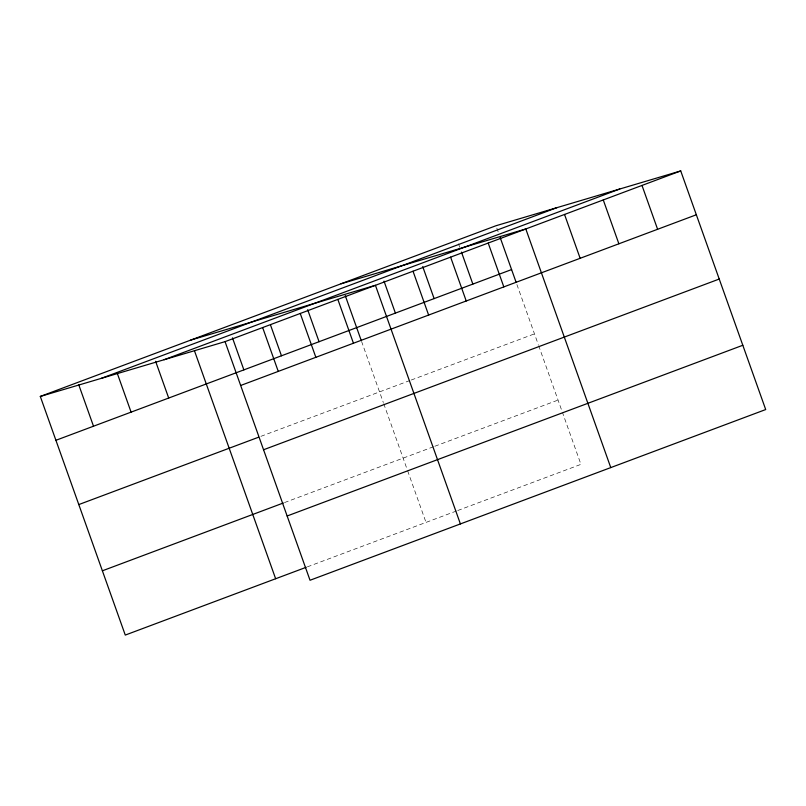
<?xml version="1.0" encoding="UTF-8"?>
<svg xmlns="http://www.w3.org/2000/svg" width="806" height="806" viewBox="0 0 806 806"><rect width="100%" height="100%" fill="white"/><g stroke="black" fill="none" stroke-linecap="round" stroke-linejoin="round"><path stroke-width="0.6" stroke-dasharray="4.03 3.02" d="M260.892 436.348L410.063 380.462M411.231 380.029L534.469 333.855M284.478 502.581L433.638 446.695M434.817 446.252L558.054 400.078M307.358 566.86L456.528 510.974M457.707 510.53L580.945 464.357L562.548 412.702M496.818 228.108L498.501 232.843M516.898 284.498L538.267 344.505M538.68 345.683L562.145 411.564M458.503 243.805L459.773 247.361M361.562 341.391L383.334 402.547M383.757 403.725L407.211 469.606M407.624 470.754L426.011 522.399"/><path stroke-width="1.21" d="M40.3 396.451L495.972 225.74L680.727 170.922L765.7 409.549L310.028 580.26L225.055 341.643L40.3 396.451L125.273 635.078L306.189 567.293M101.274 378.367L556.946 207.646M164.092 359.728L619.764 189.017M225.055 341.643L680.727 170.922M55.916 440.298L511.588 269.577M240.672 385.48L696.344 214.769M78.797 504.576L258.545 437.235M263.552 449.758L719.234 279.047M102.382 570.799L283.299 503.015M287.138 515.991L742.81 345.27M341.049 283.783L525.804 228.964L610.767 467.591M190.669 340.112L375.425 285.304L460.397 523.93M641.999 185.44L657.605 229.277M603.271 199.948L618.877 243.785M564.532 214.456L580.149 258.303M500.194 237.589L516.082 282.201M488.204 243.049L503.821 286.896M461.465 252.097L472.85 284.095M450.614 257.134L466.231 300.981M422.727 266.605L434.122 298.603M413.025 271.219L428.631 315.065M383.999 281.123L395.393 313.111M345.26 295.631L361.148 340.253M337.835 299.389L353.451 343.235M307.67 309.716L319.065 341.704M300.245 313.474L315.851 357.32M270.504 324.979L281.465 355.789M262.645 327.558L278.261 371.405M232.481 337.885L243.875 369.873M194.468 350.781L275.642 578.738M155.608 361.31L168.696 398.043M117.172 373.027L131.096 412.128M78.736 384.734L93.506 426.213"/></g></svg>
